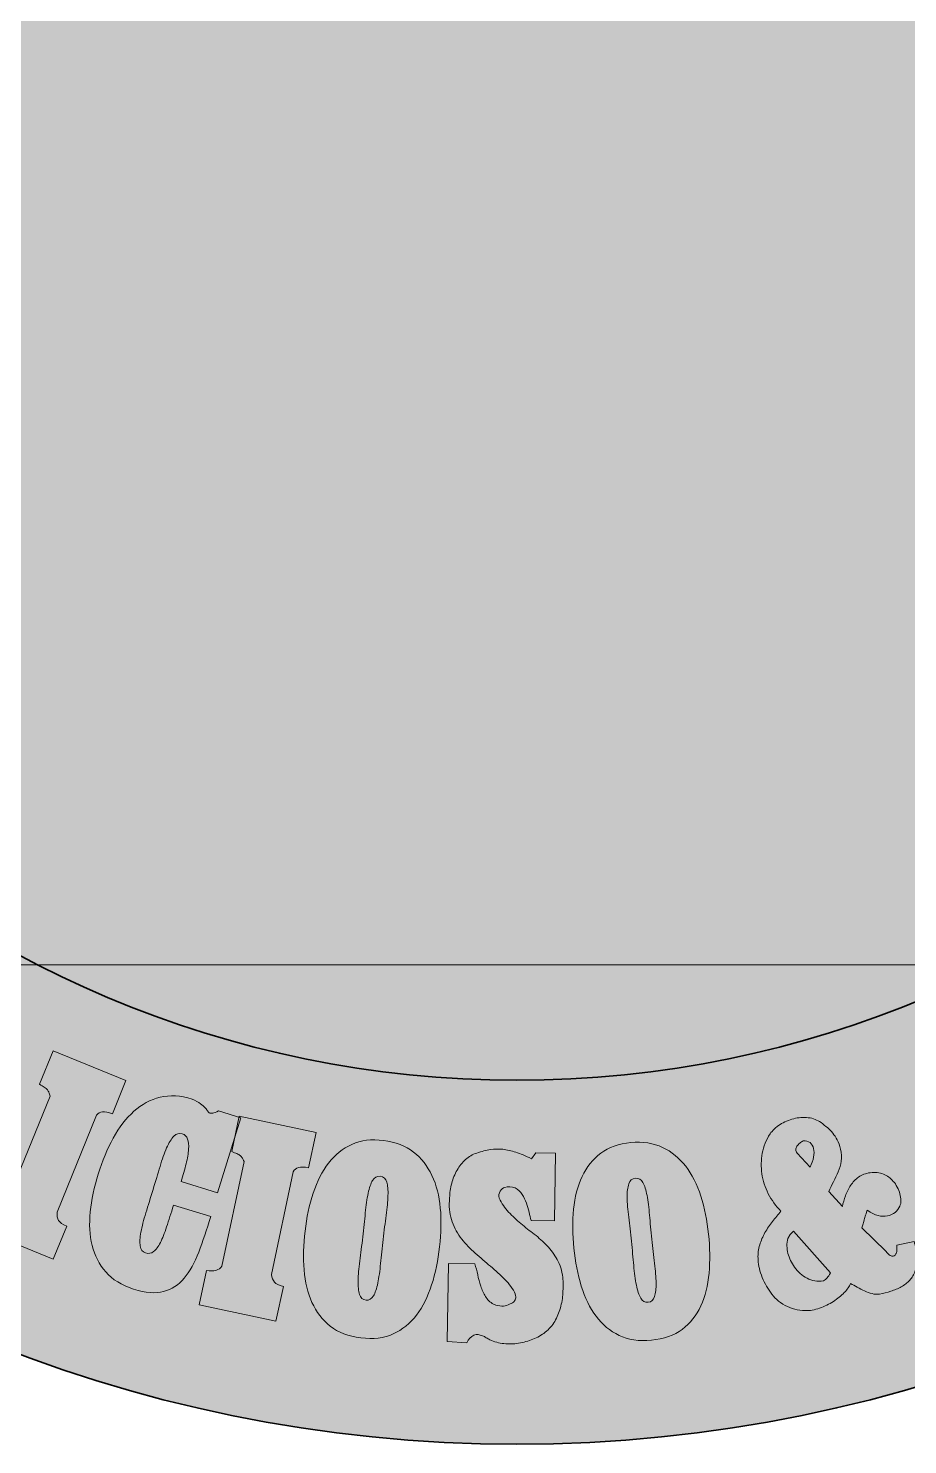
# Model space of a CAD drawing. Header units: millimetres. Extents: x 35 to 157, y -105 to -32.
# Drawn here: x 57.92 to 79.66, y -105.01 to -70 of the extents above; entities that cross this region are included whole.
import ezdxf

# ---------------------------------------------------------------- set-up
doc = ezdxf.new("R2010")
doc.units = ezdxf.units.MM
doc.header["$MEASUREMENT"] = 0
doc.layers.add('Layer 1', color=7, linetype='Continuous', lineweight=0)
picture_1 = doc.add_image_def('image1.png', size_in_pixel=(2001, 1330))

# ---------------------------------------------------------------- blocks, each defined once
blk = doc.blocks.new('Block_1')
at = {"layer": 'Layer 1'}
h = blk.add_hatch(color=250, dxfattribs=at)
h.dxf.hatch_style = 2
edge = h.paths.add_edge_path()
edge.add_spline(control_points=[(59.998, -96.834), (59.894, -96.791), (59.812, -96.774), (59.754, -96.78), (59.696, -96.787), (59.648, -96.815), (59.609, -96.864), (59.609, -96.864), (58.63, -99.265), (58.63, -99.265), (58.627, -99.348), (58.639, -99.414), (58.668, -99.466), (58.697, -99.518), (58.763, -99.565), (58.868, -99.608), (58.868, -99.608), (58.536, -100.421), (58.536, -100.421), (58.536, -100.421), (56.738, -99.688), (56.738, -99.688), (56.738, -99.688), (57.065, -98.884), (57.065, -98.884), (57.15, -98.919), (57.228, -98.932), (57.297, -98.925), (57.367, -98.917), (57.421, -98.89), (57.459, -98.845), (57.459, -98.845), (58.457, -96.394), (58.457, -96.394), (58.448, -96.36), (58.439, -96.331), (58.431, -96.306), (58.421, -96.282), (58.408, -96.259), (58.39, -96.238), (58.371, -96.218), (58.347, -96.197), (58.315, -96.176), (58.283, -96.156), (58.245, -96.131), (58.2, -96.101), (58.2, -96.101), (58.536, -95.278), (58.536, -95.278), (58.536, -95.278), (60.334, -96.011), (60.334, -96.011), (60.334, -96.011), (59.998, -96.834), (59.998, -96.834)], knot_values=[0, 0, 0, 0, 1, 1, 1, 2, 2, 2, 3, 3, 3, 4, 4, 4, 5, 5, 5, 6, 6, 6, 7, 7, 7, 8, 8, 8, 9, 9, 9, 10, 10, 10, 11, 11, 11, 12, 12, 12, 13, 13, 13, 14, 14, 14, 15, 15, 15, 16, 16, 16, 17, 17, 17, 18, 18, 18, 18], degree=3, periodic=0)
h = blk.add_hatch(color=250, dxfattribs=at)
h.dxf.hatch_style = 2
edge = h.paths.add_edge_path()
edge.add_spline(control_points=[(61.7, -98.509), (61.749, -98.35), (61.79, -98.203), (61.822, -98.067), (61.855, -97.931), (61.875, -97.812), (61.883, -97.709), (61.89, -97.606), (61.882, -97.522), (61.858, -97.456), (61.834, -97.389), (61.791, -97.346), (61.726, -97.326), (61.649, -97.303), (61.579, -97.323), (61.517, -97.386), (61.455, -97.45), (61.396, -97.547), (61.34, -97.675), (61.283, -97.804), (61.229, -97.957), (61.176, -98.134), (61.123, -98.312), (61.066, -98.502), (61.004, -98.704), (60.941, -98.906), (60.882, -99.099), (60.826, -99.28), (60.771, -99.459), (60.731, -99.618), (60.705, -99.755), (60.679, -99.893), (60.673, -100.008), (60.686, -100.098), (60.698, -100.189), (60.743, -100.246), (60.821, -100.27), (60.895, -100.293), (60.961, -100.282), (61.019, -100.237), (61.077, -100.192), (61.132, -100.119), (61.184, -100.016), (61.236, -99.914), (61.288, -99.784), (61.34, -99.627), (61.392, -99.469), (61.449, -99.289), (61.511, -99.087), (61.511, -99.087), (62.432, -99.37), (62.432, -99.37), (62.332, -99.694), (62.233, -99.987), (62.134, -100.25), (62.034, -100.513), (61.915, -100.728), (61.775, -100.895), (61.634, -101.063), (61.465, -101.173), (61.266, -101.226), (61.067, -101.279), (60.819, -101.259), (60.524, -101.164), (60.228, -101.069), (59.998, -100.929), (59.834, -100.741), (59.67, -100.554), (59.558, -100.335), (59.497, -100.084), (59.436, -99.833), (59.421, -99.557), (59.452, -99.257), (59.484, -98.956), (59.55, -98.644), (59.649, -98.321), (59.749, -97.997), (59.872, -97.701), (60.019, -97.432), (60.166, -97.164), (60.337, -96.943), (60.53, -96.77), (60.724, -96.597), (60.94, -96.481), (61.18, -96.422), (61.42, -96.363), (61.682, -96.379), (61.968, -96.47), (62.056, -96.508), (62.125, -96.546), (62.176, -96.584), (62.227, -96.622), (62.267, -96.656), (62.294, -96.687), (62.322, -96.718), (62.342, -96.744), (62.355, -96.767), (62.369, -96.789), (62.385, -96.805), (62.405, -96.812), (62.425, -96.821), (62.45, -96.821), (62.482, -96.814), (62.514, -96.807), (62.562, -96.79), (62.626, -96.761), (62.626, -96.761), (63.172, -96.929), (63.172, -96.929), (63.172, -96.929), (62.601, -98.786), (62.601, -98.786), (62.601, -98.786), (61.7, -98.509), (61.7, -98.509)], knot_values=[0, 0, 0, 0, 1, 1, 1, 2, 2, 2, 3, 3, 3, 4, 4, 4, 5, 5, 5, 6, 6, 6, 7, 7, 7, 8, 8, 8, 9, 9, 9, 10, 10, 10, 11, 11, 11, 12, 12, 12, 13, 13, 13, 14, 14, 14, 15, 15, 15, 16, 16, 16, 17, 17, 17, 18, 18, 18, 19, 19, 19, 20, 20, 20, 21, 21, 21, 22, 22, 22, 23, 23, 23, 24, 24, 24, 25, 25, 25, 26, 26, 26, 27, 27, 27, 28, 28, 28, 29, 29, 29, 30, 30, 30, 31, 31, 31, 32, 32, 32, 33, 33, 33, 34, 34, 34, 35, 35, 35, 36, 36, 36, 37, 37, 37, 38, 38, 38, 38], degree=3, periodic=0)
h = blk.add_hatch(color=250, dxfattribs=at)
h.dxf.hatch_style = 2
edge = h.paths.add_edge_path()
edge.add_spline(control_points=[(64.849, -98.168), (64.739, -98.144), (64.656, -98.141), (64.6, -98.158), (64.544, -98.175), (64.501, -98.211), (64.471, -98.266), (64.471, -98.266), (63.932, -100.802), (63.932, -100.802), (63.943, -100.884), (63.967, -100.947), (64.005, -100.993), (64.042, -101.039), (64.115, -101.074), (64.226, -101.097), (64.226, -101.097), (64.043, -101.956), (64.043, -101.956), (64.043, -101.956), (62.144, -101.552), (62.144, -101.552), (62.144, -101.552), (62.324, -100.703), (62.324, -100.703), (62.414, -100.722), (62.492, -100.722), (62.56, -100.702), (62.627, -100.682), (62.675, -100.646), (62.704, -100.595), (62.704, -100.595), (63.255, -98.007), (63.255, -98.007), (63.24, -97.975), (63.226, -97.948), (63.213, -97.925), (63.2, -97.902), (63.182, -97.882), (63.161, -97.865), (63.139, -97.848), (63.111, -97.832), (63.076, -97.817), (63.041, -97.803), (62.999, -97.785), (62.95, -97.764), (62.95, -97.764), (63.135, -96.894), (63.135, -96.894), (63.135, -96.894), (65.034, -97.298), (65.034, -97.298), (65.034, -97.298), (64.849, -98.168), (64.849, -98.168)], knot_values=[0, 0, 0, 0, 1, 1, 1, 2, 2, 2, 3, 3, 3, 4, 4, 4, 5, 5, 5, 6, 6, 6, 7, 7, 7, 8, 8, 8, 9, 9, 9, 10, 10, 10, 11, 11, 11, 12, 12, 12, 13, 13, 13, 14, 14, 14, 15, 15, 15, 16, 16, 16, 17, 17, 17, 18, 18, 18, 18], degree=3, periodic=0)
h = blk.add_hatch(color=250, dxfattribs=at)
h.dxf.hatch_style = 2
edge = h.paths.add_edge_path()
edge.add_spline(control_points=[(77.077, -97.502), (77.048, -97.517), (77.02, -97.536), (76.994, -97.559), (76.967, -97.583), (76.944, -97.608), (76.926, -97.635), (76.907, -97.662), (76.898, -97.69), (76.896, -97.719), (76.895, -97.749), (76.907, -97.777), (76.932, -97.803), (76.932, -97.803), (77.249, -98.151), (77.249, -98.151), (77.292, -98.067), (77.322, -97.984), (77.337, -97.903), (77.352, -97.823), (77.352, -97.751), (77.337, -97.69), (77.323, -97.628), (77.293, -97.579), (77.249, -97.543), (77.205, -97.508), (77.148, -97.494), (77.077, -97.502)], knot_values=[0, 0, 0, 0, 1, 1, 1, 2, 2, 2, 3, 3, 3, 4, 4, 4, 5, 5, 5, 6, 6, 6, 7, 7, 7, 8, 8, 8, 9, 9, 9, 9], degree=3, periodic=0)
edge = h.paths.add_edge_path()
edge.add_spline(control_points=[(76.842, -99.732), (76.842, -99.732), (76.761, -99.819), (76.761, -99.819), (76.761, -99.819), (76.698, -99.912), (76.698, -99.912), (76.669, -100.037), (76.671, -100.16), (76.703, -100.283), (76.735, -100.402), (76.789, -100.516), (76.865, -100.624), (76.95, -100.74), (77.053, -100.83), (77.175, -100.894), (77.296, -100.959), (77.43, -100.981), (77.578, -100.96), (77.613, -100.94), (77.644, -100.916), (77.671, -100.889), (77.699, -100.861), (77.725, -100.821), (77.751, -100.766), (77.751, -100.766), (76.842, -99.732), (76.842, -99.732)], knot_values=[0, 0, 0, 0, 1, 1, 1, 2, 2, 2, 3, 3, 3, 4, 4, 4, 5, 5, 5, 6, 6, 6, 7, 7, 7, 8, 8, 8, 9, 9, 9, 9], degree=3, periodic=0)
edge = h.paths.add_edge_path()
edge.add_spline(control_points=[(77.521, -97.05), (77.575, -97.09), (77.627, -97.131), (77.677, -97.173), (77.726, -97.214), (77.771, -97.26), (77.811, -97.309), (77.852, -97.359), (77.889, -97.415), (77.922, -97.477), (77.955, -97.54), (77.983, -97.615), (78.006, -97.704), (78.031, -97.811), (78.036, -97.91), (78.022, -98.001), (78.008, -98.092), (77.983, -98.18), (77.947, -98.264), (77.911, -98.349), (77.872, -98.431), (77.829, -98.512), (77.787, -98.592), (77.749, -98.672), (77.714, -98.75), (77.714, -98.75), (78.048, -99.122), (78.048, -99.122), (78.066, -99.037), (78.091, -98.949), (78.124, -98.858), (78.156, -98.767), (78.199, -98.682), (78.253, -98.602), (78.306, -98.522), (78.372, -98.454), (78.45, -98.396), (78.528, -98.34), (78.623, -98.303), (78.736, -98.288), (78.86, -98.273), (78.969, -98.284), (79.063, -98.322), (79.156, -98.359), (79.238, -98.419), (79.308, -98.503), (79.343, -98.541), (79.376, -98.587), (79.405, -98.642), (79.434, -98.696), (79.456, -98.752), (79.471, -98.81), (79.486, -98.865), (79.494, -98.919), (79.495, -98.973), (79.497, -99.028), (79.488, -99.074), (79.469, -99.112), (79.442, -99.174), (79.402, -99.226), (79.35, -99.269), (79.297, -99.312), (79.235, -99.342), (79.165, -99.357), (79.094, -99.372), (79.015, -99.369), (78.93, -99.348), (78.844, -99.327), (78.755, -99.283), (78.665, -99.216), (78.639, -99.285), (78.622, -99.332), (78.615, -99.358), (78.607, -99.383), (78.601, -99.405), (78.596, -99.423), (78.592, -99.44), (78.586, -99.464), (78.579, -99.493), (78.572, -99.522), (78.557, -99.574), (78.533, -99.65), (78.533, -99.65), (79.124, -100.227), (79.124, -100.227), (79.165, -100.282), (79.199, -100.317), (79.229, -100.333), (79.259, -100.349), (79.285, -100.356), (79.306, -100.354), (79.327, -100.352), (79.342, -100.344), (79.351, -100.328), (79.36, -100.313), (79.365, -100.302), (79.367, -100.294), (79.385, -100.282), (79.395, -100.254), (79.396, -100.21), (79.397, -100.165), (79.398, -100.123), (79.398, -100.083), (79.398, -100.083), (79.823, -99.992), (79.823, -99.992), (79.84, -100.042), (79.856, -100.099), (79.87, -100.16), (79.885, -100.222), (79.895, -100.285), (79.899, -100.35), (79.903, -100.415), (79.902, -100.478), (79.895, -100.54), (79.887, -100.602), (79.872, -100.658), (79.849, -100.708), (79.819, -100.803), (79.775, -100.883), (79.715, -100.946), (79.655, -101.01), (79.585, -101.064), (79.506, -101.108), (79.427, -101.153), (79.34, -101.19), (79.248, -101.218), (79.155, -101.246), (79.061, -101.269), (78.967, -101.287), (78.904, -101.296), (78.842, -101.293), (78.781, -101.276), (78.72, -101.259), (78.659, -101.237), (78.597, -101.21), (78.535, -101.182), (78.475, -101.152), (78.416, -101.118), (78.358, -101.084), (78.302, -101.055), (78.248, -101.029), (78.222, -101.098), (78.171, -101.171), (78.095, -101.25), (78.02, -101.328), (77.929, -101.402), (77.825, -101.469), (77.721, -101.537), (77.608, -101.593), (77.486, -101.636), (77.364, -101.679), (77.245, -101.7), (77.128, -101.698), (76.951, -101.694), (76.785, -101.65), (76.63, -101.567), (76.475, -101.484), (76.356, -101.375), (76.273, -101.24), (76.177, -101.113), (76.101, -100.973), (76.047, -100.821), (75.992, -100.67), (75.964, -100.53), (75.963, -100.403), (75.958, -100.287), (75.971, -100.177), (76.004, -100.072), (76.036, -99.967), (76.08, -99.865), (76.134, -99.769), (76.189, -99.672), (76.251, -99.58), (76.321, -99.492), (76.391, -99.404), (76.46, -99.32), (76.53, -99.239), (76.401, -99.11), (76.296, -98.965), (76.216, -98.806), (76.135, -98.647), (76.082, -98.483), (76.058, -98.314), (76.033, -98.145), (76.037, -97.976), (76.068, -97.807), (76.1, -97.638), (76.164, -97.479), (76.259, -97.33), (76.32, -97.241), (76.402, -97.163), (76.507, -97.097), (76.612, -97.031), (76.724, -96.983), (76.844, -96.953), (76.963, -96.923), (77.083, -96.915), (77.204, -96.928), (77.324, -96.942), (77.43, -96.983), (77.521, -97.05)], knot_values=[0, 0, 0, 0, 1, 1, 1, 2, 2, 2, 3, 3, 3, 4, 4, 4, 5, 5, 5, 6, 6, 6, 7, 7, 7, 8, 8, 8, 9, 9, 9, 10, 10, 10, 11, 11, 11, 12, 12, 12, 13, 13, 13, 14, 14, 14, 15, 15, 15, 16, 16, 16, 17, 17, 17, 18, 18, 18, 19, 19, 19, 20, 20, 20, 21, 21, 21, 22, 22, 22, 23, 23, 23, 24, 24, 24, 25, 25, 25, 26, 26, 26, 27, 27, 27, 28, 28, 28, 29, 29, 29, 30, 30, 30, 31, 31, 31, 32, 32, 32, 33, 33, 33, 34, 34, 34, 35, 35, 35, 36, 36, 36, 37, 37, 37, 38, 38, 38, 39, 39, 39, 40, 40, 40, 41, 41, 41, 42, 42, 42, 43, 43, 43, 44, 44, 44, 45, 45, 45, 46, 46, 46, 47, 47, 47, 48, 48, 48, 49, 49, 49, 50, 50, 50, 51, 51, 51, 52, 52, 52, 53, 53, 53, 54, 54, 54, 55, 55, 55, 56, 56, 56, 57, 57, 57, 58, 58, 58, 59, 59, 59, 60, 60, 60, 61, 61, 61, 62, 62, 62, 63, 63, 63, 64, 64, 64, 65, 65, 65, 66, 66, 66, 67, 67, 67, 67], degree=3, periodic=0)
h = blk.add_hatch(color=250, dxfattribs=at)
h.dxf.hatch_style = 2
edge = h.paths.add_edge_path()
edge.add_spline(control_points=[(66.623, -98.377), (66.542, -98.367), (66.479, -98.401), (66.433, -98.477), (66.387, -98.554), (66.35, -98.661), (66.322, -98.797), (66.293, -98.935), (66.27, -99.096), (66.252, -99.282), (66.234, -99.469), (66.213, -99.667), (66.189, -99.877), (66.165, -100.087), (66.14, -100.285), (66.115, -100.47), (66.09, -100.656), (66.077, -100.818), (66.075, -100.958), (66.073, -101.098), (66.085, -101.211), (66.111, -101.295), (66.136, -101.38), (66.19, -101.427), (66.27, -101.436), (66.347, -101.445), (66.408, -101.412), (66.452, -101.335), (66.497, -101.258), (66.533, -101.151), (66.561, -101.014), (66.589, -100.878), (66.612, -100.716), (66.63, -100.53), (66.648, -100.344), (66.669, -100.145), (66.694, -99.935), (66.718, -99.725), (66.743, -99.527), (66.768, -99.342), (66.792, -99.156), (66.808, -98.994), (66.813, -98.854), (66.818, -98.714), (66.808, -98.602), (66.782, -98.518), (66.757, -98.433), (66.704, -98.386), (66.623, -98.377)], knot_values=[0, 0, 0, 0, 1, 1, 1, 2, 2, 2, 3, 3, 3, 4, 4, 4, 5, 5, 5, 6, 6, 6, 7, 7, 7, 8, 8, 8, 9, 9, 9, 10, 10, 10, 11, 11, 11, 12, 12, 12, 13, 13, 13, 14, 14, 14, 15, 15, 15, 16, 16, 16, 16], degree=3, periodic=0)
edge = h.paths.add_edge_path()
edge.add_spline(control_points=[(66.704, -97.491), (67.001, -97.529), (67.248, -97.624), (67.443, -97.776), (67.639, -97.929), (67.791, -98.122), (67.901, -98.356), (68.011, -98.591), (68.079, -98.859), (68.107, -99.161), (68.134, -99.462), (68.128, -99.781), (68.09, -100.117), (68.051, -100.454), (67.985, -100.768), (67.893, -101.059), (67.801, -101.35), (67.676, -101.599), (67.519, -101.807), (67.362, -102.014), (67.17, -102.169), (66.943, -102.273), (66.717, -102.377), (66.449, -102.409), (66.141, -102.37), (65.833, -102.33), (65.582, -102.234), (65.386, -102.08), (65.191, -101.926), (65.04, -101.731), (64.934, -101.495), (64.828, -101.259), (64.763, -100.991), (64.74, -100.69), (64.716, -100.389), (64.723, -100.07), (64.762, -99.733), (64.801, -99.397), (64.868, -99.083), (64.964, -98.793), (65.059, -98.502), (65.187, -98.254), (65.345, -98.048), (65.504, -97.843), (65.696, -97.689), (65.92, -97.587), (66.145, -97.486), (66.406, -97.453), (66.704, -97.491)], knot_values=[0, 0, 0, 0, 1, 1, 1, 2, 2, 2, 3, 3, 3, 4, 4, 4, 5, 5, 5, 6, 6, 6, 7, 7, 7, 8, 8, 8, 9, 9, 9, 10, 10, 10, 11, 11, 11, 12, 12, 12, 13, 13, 13, 14, 14, 14, 15, 15, 15, 16, 16, 16, 16], degree=3, periodic=0)
h = blk.add_hatch(color=250, dxfattribs=at)
h.dxf.hatch_style = 2
edge = h.paths.add_edge_path()
edge.add_spline(control_points=[(72.931, -98.426), (72.85, -98.434), (72.795, -98.481), (72.767, -98.565), (72.738, -98.65), (72.725, -98.762), (72.727, -98.902), (72.729, -99.042), (72.742, -99.205), (72.765, -99.39), (72.788, -99.576), (72.81, -99.774), (72.832, -99.984), (72.854, -100.195), (72.873, -100.394), (72.888, -100.58), (72.904, -100.766), (72.926, -100.928), (72.955, -101.065), (72.983, -101.202), (73.019, -101.309), (73.063, -101.386), (73.106, -101.463), (73.168, -101.498), (73.249, -101.489), (73.326, -101.481), (73.378, -101.435), (73.405, -101.351), (73.432, -101.266), (73.444, -101.154), (73.442, -101.014), (73.44, -100.874), (73.427, -100.712), (73.404, -100.526), (73.381, -100.34), (73.359, -100.142), (73.337, -99.932), (73.315, -99.721), (73.296, -99.523), (73.281, -99.337), (73.265, -99.15), (73.244, -98.988), (73.219, -98.851), (73.194, -98.713), (73.16, -98.606), (73.117, -98.529), (73.073, -98.452), (73.011, -98.417), (72.931, -98.426)], knot_values=[0, 0, 0, 0, 1, 1, 1, 2, 2, 2, 3, 3, 3, 4, 4, 4, 5, 5, 5, 6, 6, 6, 7, 7, 7, 8, 8, 8, 9, 9, 9, 10, 10, 10, 11, 11, 11, 12, 12, 12, 13, 13, 13, 14, 14, 14, 15, 15, 15, 16, 16, 16, 16], degree=3, periodic=0)
edge = h.paths.add_edge_path()
edge.add_spline(control_points=[(72.818, -97.544), (73.116, -97.517), (73.377, -97.556), (73.601, -97.662), (73.825, -97.768), (74.016, -97.924), (74.174, -98.129), (74.332, -98.334), (74.457, -98.581), (74.549, -98.869), (74.641, -99.158), (74.704, -99.471), (74.739, -99.808), (74.774, -100.144), (74.779, -100.465), (74.752, -100.769), (74.725, -101.073), (74.657, -101.344), (74.549, -101.58), (74.44, -101.817), (74.286, -102.01), (74.087, -102.16), (73.889, -102.31), (73.634, -102.4), (73.325, -102.428), (73.016, -102.457), (72.75, -102.417), (72.526, -102.309), (72.302, -102.201), (72.112, -102.044), (71.958, -101.836), (71.803, -101.629), (71.682, -101.381), (71.593, -101.092), (71.505, -100.803), (71.443, -100.491), (71.408, -100.154), (71.373, -99.817), (71.37, -99.496), (71.401, -99.192), (71.431, -98.887), (71.502, -98.617), (71.612, -98.382), (71.722, -98.147), (71.876, -97.956), (72.074, -97.807), (72.271, -97.659), (72.519, -97.571), (72.818, -97.544)], knot_values=[0, 0, 0, 0, 1, 1, 1, 2, 2, 2, 3, 3, 3, 4, 4, 4, 5, 5, 5, 6, 6, 6, 7, 7, 7, 8, 8, 8, 9, 9, 9, 10, 10, 10, 11, 11, 11, 12, 12, 12, 13, 13, 13, 14, 14, 14, 15, 15, 15, 16, 16, 16, 16], degree=3, periodic=0)
h = blk.add_hatch(color=250, dxfattribs=at)
h.dxf.hatch_style = 2
edge = h.paths.add_edge_path()
edge.add_spline(control_points=[(70.358, -97.941), (70.358, -97.941), (70.472, -97.795), (70.472, -97.795), (70.472, -97.795), (70.958, -97.802), (70.958, -97.802), (70.958, -97.802), (70.931, -99.48), (70.931, -99.48), (70.931, -99.48), (70.355, -99.47), (70.355, -99.47), (70.334, -99.41), (70.316, -99.342), (70.3, -99.266), (70.283, -99.189), (70.262, -99.114), (70.234, -99.04), (70.207, -98.965), (70.172, -98.894), (70.13, -98.826), (70.087, -98.758), (70.028, -98.705), (69.955, -98.665), (69.864, -98.628), (69.781, -98.623), (69.706, -98.65), (69.657, -98.667), (69.616, -98.699), (69.586, -98.746), (69.555, -98.793), (69.548, -98.85), (69.564, -98.918), (69.622, -99.046), (69.699, -99.16), (69.794, -99.26), (69.89, -99.361), (69.991, -99.456), (70.099, -99.546), (70.207, -99.636), (70.318, -99.724), (70.431, -99.81), (70.544, -99.897), (70.65, -99.991), (70.747, -100.093), (70.844, -100.195), (70.927, -100.31), (70.998, -100.436), (71.068, -100.562), (71.114, -100.709), (71.136, -100.875), (71.145, -101.002), (71.145, -101.13), (71.138, -101.259), (71.131, -101.387), (71.11, -101.511), (71.076, -101.631), (71.043, -101.75), (70.996, -101.861), (70.936, -101.964), (70.876, -102.068), (70.798, -102.157), (70.701, -102.233), (70.612, -102.302), (70.511, -102.36), (70.397, -102.406), (70.283, -102.451), (70.166, -102.484), (70.043, -102.503), (69.921, -102.522), (69.8, -102.526), (69.678, -102.513), (69.557, -102.501), (69.442, -102.469), (69.333, -102.418), (69.302, -102.403), (69.271, -102.386), (69.241, -102.366), (69.212, -102.346), (69.18, -102.33), (69.147, -102.317), (69.113, -102.304), (69.079, -102.294), (69.044, -102.288), (69.009, -102.282), (68.972, -102.287), (68.933, -102.3), (68.861, -102.338), (68.806, -102.402), (68.765, -102.493), (68.765, -102.493), (68.279, -102.464), (68.279, -102.464), (68.279, -102.464), (68.31, -100.533), (68.31, -100.533), (68.31, -100.533), (68.961, -100.543), (68.961, -100.543), (68.988, -100.625), (69.011, -100.714), (69.031, -100.809), (69.051, -100.905), (69.076, -100.998), (69.106, -101.091), (69.136, -101.183), (69.175, -101.268), (69.223, -101.347), (69.271, -101.425), (69.338, -101.49), (69.421, -101.54), (69.576, -101.596), (69.695, -101.601), (69.781, -101.557), (69.802, -101.547), (69.827, -101.536), (69.856, -101.524), (69.884, -101.512), (69.909, -101.495), (69.93, -101.472), (69.952, -101.449), (69.966, -101.419), (69.972, -101.383), (69.978, -101.346), (69.969, -101.299), (69.945, -101.242), (69.869, -101.114), (69.775, -100.995), (69.662, -100.885), (69.549, -100.776), (69.429, -100.668), (69.302, -100.562), (69.175, -100.456), (69.05, -100.348), (68.926, -100.238), (68.803, -100.129), (68.694, -100.009), (68.599, -99.878), (68.504, -99.748), (68.431, -99.604), (68.381, -99.446), (68.331, -99.289), (68.316, -99.109), (68.337, -98.908), (68.339, -98.788), (68.356, -98.669), (68.388, -98.549), (68.419, -98.43), (68.464, -98.32), (68.522, -98.221), (68.58, -98.121), (68.65, -98.035), (68.731, -97.962), (68.811, -97.889), (68.903, -97.836), (69.006, -97.802), (69.13, -97.762), (69.243, -97.734), (69.346, -97.718), (69.448, -97.702), (69.551, -97.699), (69.653, -97.71), (69.755, -97.72), (69.862, -97.744), (69.974, -97.781), (70.087, -97.818), (70.215, -97.872), (70.358, -97.941)], knot_values=[0, 0, 0, 0, 1, 1, 1, 2, 2, 2, 3, 3, 3, 4, 4, 4, 5, 5, 5, 6, 6, 6, 7, 7, 7, 8, 8, 8, 9, 9, 9, 10, 10, 10, 11, 11, 11, 12, 12, 12, 13, 13, 13, 14, 14, 14, 15, 15, 15, 16, 16, 16, 17, 17, 17, 18, 18, 18, 19, 19, 19, 20, 20, 20, 21, 21, 21, 22, 22, 22, 23, 23, 23, 24, 24, 24, 25, 25, 25, 26, 26, 26, 27, 27, 27, 28, 28, 28, 29, 29, 29, 30, 30, 30, 31, 31, 31, 32, 32, 32, 33, 33, 33, 34, 34, 34, 35, 35, 35, 36, 36, 36, 37, 37, 37, 38, 38, 38, 39, 39, 39, 40, 40, 40, 41, 41, 41, 42, 42, 42, 43, 43, 43, 44, 44, 44, 45, 45, 45, 46, 46, 46, 47, 47, 47, 48, 48, 48, 49, 49, 49, 50, 50, 50, 51, 51, 51, 52, 52, 52, 53, 53, 53, 54, 54, 54, 55, 55, 55, 56, 56, 56, 56], degree=3, periodic=0)
for points, knots in [([(59.998, -96.834), (59.894, -96.791), (59.812, -96.774), (59.754, -96.78), (59.696, -96.787), (59.648, -96.815), (59.609, -96.864), (59.609, -96.864), (58.63, -99.265), (58.63, -99.265), (58.627, -99.348), (58.639, -99.414), (58.668, -99.466), (58.697, -99.518), (58.763, -99.565), (58.868, -99.608), (58.868, -99.608), (58.536, -100.421), (58.536, -100.421), (58.536, -100.421), (56.738, -99.688), (56.738, -99.688), (56.738, -99.688), (57.065, -98.884), (57.065, -98.884), (57.15, -98.919), (57.228, -98.932), (57.297, -98.925), (57.367, -98.917), (57.421, -98.89), (57.459, -98.845), (57.459, -98.845), (58.457, -96.394), (58.457, -96.394), (58.448, -96.36), (58.439, -96.331), (58.431, -96.306), (58.421, -96.282), (58.408, -96.259), (58.39, -96.238), (58.371, -96.218), (58.347, -96.197), (58.315, -96.176), (58.283, -96.156), (58.245, -96.131), (58.2, -96.101), (58.2, -96.101), (58.536, -95.278), (58.536, -95.278), (58.536, -95.278), (60.334, -96.011), (60.334, -96.011), (60.334, -96.011), (59.998, -96.834), (59.998, -96.834)], [0, 0, 0, 0, 1, 1, 1, 2, 2, 2, 3, 3, 3, 4, 4, 4, 5, 5, 5, 6, 6, 6, 7, 7, 7, 8, 8, 8, 9, 9, 9, 10, 10, 10, 11, 11, 11, 12, 12, 12, 13, 13, 13, 14, 14, 14, 15, 15, 15, 16, 16, 16, 17, 17, 17, 18, 18, 18, 18]), ([(61.7, -98.509), (61.749, -98.35), (61.79, -98.203), (61.822, -98.067), (61.855, -97.931), (61.875, -97.812), (61.883, -97.709), (61.89, -97.606), (61.882, -97.522), (61.858, -97.456), (61.834, -97.389), (61.791, -97.346), (61.726, -97.326), (61.649, -97.303), (61.579, -97.323), (61.517, -97.386), (61.455, -97.45), (61.396, -97.547), (61.34, -97.675), (61.283, -97.804), (61.229, -97.957), (61.176, -98.134), (61.123, -98.312), (61.066, -98.502), (61.004, -98.704), (60.941, -98.906), (60.882, -99.099), (60.826, -99.28), (60.771, -99.459), (60.731, -99.618), (60.705, -99.755), (60.679, -99.893), (60.673, -100.008), (60.686, -100.098), (60.698, -100.189), (60.743, -100.246), (60.821, -100.27), (60.895, -100.293), (60.961, -100.282), (61.019, -100.237), (61.077, -100.192), (61.132, -100.119), (61.184, -100.016), (61.236, -99.914), (61.288, -99.784), (61.34, -99.627), (61.392, -99.469), (61.449, -99.289), (61.511, -99.087), (61.511, -99.087), (62.432, -99.37), (62.432, -99.37), (62.332, -99.694), (62.233, -99.987), (62.134, -100.25), (62.034, -100.513), (61.915, -100.728), (61.775, -100.895), (61.634, -101.063), (61.465, -101.173), (61.266, -101.226), (61.067, -101.279), (60.819, -101.259), (60.524, -101.164), (60.228, -101.069), (59.998, -100.929), (59.834, -100.741), (59.67, -100.554), (59.558, -100.335), (59.497, -100.084), (59.436, -99.833), (59.421, -99.557), (59.452, -99.257), (59.484, -98.956), (59.55, -98.644), (59.649, -98.321), (59.749, -97.997), (59.872, -97.701), (60.019, -97.432), (60.166, -97.164), (60.337, -96.943), (60.53, -96.77), (60.724, -96.597), (60.94, -96.481), (61.18, -96.422), (61.42, -96.363), (61.682, -96.379), (61.968, -96.47), (62.056, -96.508), (62.125, -96.546), (62.176, -96.584), (62.227, -96.622), (62.267, -96.656), (62.294, -96.687), (62.322, -96.718), (62.342, -96.744), (62.355, -96.767), (62.369, -96.789), (62.385, -96.805), (62.405, -96.812), (62.425, -96.821), (62.45, -96.821), (62.482, -96.814), (62.514, -96.807), (62.562, -96.79), (62.626, -96.761), (62.626, -96.761), (63.172, -96.929), (63.172, -96.929), (63.172, -96.929), (62.601, -98.786), (62.601, -98.786), (62.601, -98.786), (61.7, -98.509), (61.7, -98.509)], [0, 0, 0, 0, 1, 1, 1, 2, 2, 2, 3, 3, 3, 4, 4, 4, 5, 5, 5, 6, 6, 6, 7, 7, 7, 8, 8, 8, 9, 9, 9, 10, 10, 10, 11, 11, 11, 12, 12, 12, 13, 13, 13, 14, 14, 14, 15, 15, 15, 16, 16, 16, 17, 17, 17, 18, 18, 18, 19, 19, 19, 20, 20, 20, 21, 21, 21, 22, 22, 22, 23, 23, 23, 24, 24, 24, 25, 25, 25, 26, 26, 26, 27, 27, 27, 28, 28, 28, 29, 29, 29, 30, 30, 30, 31, 31, 31, 32, 32, 32, 33, 33, 33, 34, 34, 34, 35, 35, 35, 36, 36, 36, 37, 37, 37, 38, 38, 38, 38]), ([(64.849, -98.168), (64.739, -98.144), (64.656, -98.141), (64.6, -98.158), (64.544, -98.175), (64.501, -98.211), (64.471, -98.266), (64.471, -98.266), (63.932, -100.802), (63.932, -100.802), (63.943, -100.884), (63.967, -100.947), (64.005, -100.993), (64.042, -101.039), (64.115, -101.074), (64.226, -101.097), (64.226, -101.097), (64.043, -101.956), (64.043, -101.956), (64.043, -101.956), (62.144, -101.552), (62.144, -101.552), (62.144, -101.552), (62.324, -100.703), (62.324, -100.703), (62.414, -100.722), (62.492, -100.722), (62.56, -100.702), (62.627, -100.682), (62.675, -100.646), (62.704, -100.595), (62.704, -100.595), (63.255, -98.007), (63.255, -98.007), (63.24, -97.975), (63.226, -97.948), (63.213, -97.925), (63.2, -97.902), (63.182, -97.882), (63.161, -97.865), (63.139, -97.848), (63.111, -97.832), (63.076, -97.817), (63.041, -97.803), (62.999, -97.785), (62.95, -97.764), (62.95, -97.764), (63.135, -96.894), (63.135, -96.894), (63.135, -96.894), (65.034, -97.298), (65.034, -97.298), (65.034, -97.298), (64.849, -98.168), (64.849, -98.168)], [0, 0, 0, 0, 1, 1, 1, 2, 2, 2, 3, 3, 3, 4, 4, 4, 5, 5, 5, 6, 6, 6, 7, 7, 7, 8, 8, 8, 9, 9, 9, 10, 10, 10, 11, 11, 11, 12, 12, 12, 13, 13, 13, 14, 14, 14, 15, 15, 15, 16, 16, 16, 17, 17, 17, 18, 18, 18, 18]), ([(77.521, -97.05), (77.575, -97.09), (77.627, -97.131), (77.677, -97.173), (77.726, -97.214), (77.771, -97.26), (77.811, -97.309), (77.852, -97.359), (77.889, -97.415), (77.922, -97.477), (77.955, -97.54), (77.983, -97.615), (78.006, -97.704), (78.031, -97.811), (78.036, -97.91), (78.022, -98.001), (78.008, -98.092), (77.983, -98.18), (77.947, -98.264), (77.911, -98.349), (77.872, -98.431), (77.829, -98.512), (77.787, -98.592), (77.749, -98.672), (77.714, -98.75), (77.714, -98.75), (78.048, -99.122), (78.048, -99.122), (78.066, -99.037), (78.091, -98.949), (78.124, -98.858), (78.156, -98.767), (78.199, -98.682), (78.253, -98.602), (78.306, -98.522), (78.372, -98.454), (78.45, -98.396), (78.528, -98.34), (78.623, -98.303), (78.736, -98.288), (78.86, -98.273), (78.969, -98.284), (79.063, -98.322), (79.156, -98.359), (79.238, -98.419), (79.308, -98.503), (79.343, -98.541), (79.376, -98.587), (79.405, -98.642), (79.434, -98.696), (79.456, -98.752), (79.471, -98.81), (79.486, -98.865), (79.494, -98.919), (79.495, -98.973), (79.497, -99.028), (79.488, -99.074), (79.469, -99.112), (79.442, -99.174), (79.402, -99.226), (79.35, -99.269), (79.297, -99.312), (79.235, -99.342), (79.165, -99.357), (79.094, -99.372), (79.015, -99.369), (78.93, -99.348), (78.844, -99.327), (78.755, -99.283), (78.665, -99.216), (78.639, -99.285), (78.622, -99.332), (78.615, -99.358), (78.607, -99.383), (78.601, -99.405), (78.596, -99.423), (78.592, -99.44), (78.586, -99.464), (78.579, -99.493), (78.572, -99.522), (78.557, -99.574), (78.533, -99.65), (78.533, -99.65), (79.124, -100.227), (79.124, -100.227), (79.165, -100.282), (79.199, -100.317), (79.229, -100.333), (79.259, -100.349), (79.285, -100.356), (79.306, -100.354), (79.327, -100.352), (79.342, -100.344), (79.351, -100.328), (79.36, -100.313), (79.365, -100.302), (79.367, -100.294), (79.385, -100.282), (79.395, -100.254), (79.396, -100.21), (79.397, -100.165), (79.398, -100.123), (79.398, -100.083), (79.398, -100.083), (79.823, -99.992), (79.823, -99.992), (79.84, -100.042), (79.856, -100.099), (79.87, -100.16), (79.885, -100.222), (79.895, -100.285), (79.899, -100.35), (79.903, -100.415), (79.902, -100.478), (79.895, -100.54), (79.887, -100.602), (79.872, -100.658), (79.849, -100.708), (79.819, -100.803), (79.775, -100.883), (79.715, -100.946), (79.655, -101.01), (79.585, -101.064), (79.506, -101.108), (79.427, -101.153), (79.34, -101.19), (79.248, -101.218), (79.155, -101.246), (79.061, -101.269), (78.967, -101.287), (78.904, -101.296), (78.842, -101.293), (78.781, -101.276), (78.72, -101.259), (78.659, -101.237), (78.597, -101.21), (78.535, -101.182), (78.475, -101.152), (78.416, -101.118), (78.358, -101.084), (78.302, -101.055), (78.248, -101.029), (78.222, -101.098), (78.171, -101.171), (78.095, -101.25), (78.02, -101.328), (77.929, -101.402), (77.825, -101.469), (77.721, -101.537), (77.608, -101.593), (77.486, -101.636), (77.364, -101.679), (77.245, -101.7), (77.128, -101.698), (76.951, -101.694), (76.785, -101.65), (76.63, -101.567), (76.475, -101.484), (76.356, -101.375), (76.273, -101.24), (76.177, -101.113), (76.101, -100.973), (76.047, -100.821), (75.992, -100.67), (75.964, -100.53), (75.963, -100.403), (75.958, -100.287), (75.971, -100.177), (76.004, -100.072), (76.036, -99.967), (76.08, -99.865), (76.134, -99.769), (76.189, -99.672), (76.251, -99.58), (76.321, -99.492), (76.391, -99.404), (76.46, -99.32), (76.53, -99.239), (76.401, -99.11), (76.296, -98.965), (76.216, -98.806), (76.135, -98.647), (76.082, -98.483), (76.058, -98.314), (76.033, -98.145), (76.037, -97.976), (76.068, -97.807), (76.1, -97.638), (76.164, -97.479), (76.259, -97.33), (76.32, -97.241), (76.402, -97.163), (76.507, -97.097), (76.612, -97.031), (76.724, -96.983), (76.844, -96.953), (76.963, -96.923), (77.083, -96.915), (77.204, -96.928), (77.324, -96.942), (77.43, -96.983), (77.521, -97.05)], [0, 0, 0, 0, 1, 1, 1, 2, 2, 2, 3, 3, 3, 4, 4, 4, 5, 5, 5, 6, 6, 6, 7, 7, 7, 8, 8, 8, 9, 9, 9, 10, 10, 10, 11, 11, 11, 12, 12, 12, 13, 13, 13, 14, 14, 14, 15, 15, 15, 16, 16, 16, 17, 17, 17, 18, 18, 18, 19, 19, 19, 20, 20, 20, 21, 21, 21, 22, 22, 22, 23, 23, 23, 24, 24, 24, 25, 25, 25, 26, 26, 26, 27, 27, 27, 28, 28, 28, 29, 29, 29, 30, 30, 30, 31, 31, 31, 32, 32, 32, 33, 33, 33, 34, 34, 34, 35, 35, 35, 36, 36, 36, 37, 37, 37, 38, 38, 38, 39, 39, 39, 40, 40, 40, 41, 41, 41, 42, 42, 42, 43, 43, 43, 44, 44, 44, 45, 45, 45, 46, 46, 46, 47, 47, 47, 48, 48, 48, 49, 49, 49, 50, 50, 50, 51, 51, 51, 52, 52, 52, 53, 53, 53, 54, 54, 54, 55, 55, 55, 56, 56, 56, 57, 57, 57, 58, 58, 58, 59, 59, 59, 60, 60, 60, 61, 61, 61, 62, 62, 62, 63, 63, 63, 64, 64, 64, 65, 65, 65, 66, 66, 66, 67, 67, 67, 67]), ([(66.704, -97.491), (67.001, -97.529), (67.248, -97.624), (67.443, -97.776), (67.639, -97.929), (67.791, -98.122), (67.901, -98.356), (68.011, -98.591), (68.079, -98.859), (68.107, -99.161), (68.134, -99.462), (68.128, -99.781), (68.09, -100.117), (68.051, -100.454), (67.985, -100.768), (67.893, -101.059), (67.801, -101.35), (67.676, -101.599), (67.519, -101.807), (67.362, -102.014), (67.17, -102.169), (66.943, -102.273), (66.717, -102.377), (66.449, -102.409), (66.141, -102.37), (65.833, -102.33), (65.582, -102.234), (65.386, -102.08), (65.191, -101.926), (65.04, -101.731), (64.934, -101.495), (64.828, -101.259), (64.763, -100.991), (64.74, -100.69), (64.716, -100.389), (64.723, -100.07), (64.762, -99.733), (64.801, -99.397), (64.868, -99.083), (64.964, -98.793), (65.059, -98.502), (65.187, -98.254), (65.345, -98.048), (65.504, -97.843), (65.696, -97.689), (65.92, -97.587), (66.145, -97.486), (66.406, -97.453), (66.704, -97.491)], [0, 0, 0, 0, 1, 1, 1, 2, 2, 2, 3, 3, 3, 4, 4, 4, 5, 5, 5, 6, 6, 6, 7, 7, 7, 8, 8, 8, 9, 9, 9, 10, 10, 10, 11, 11, 11, 12, 12, 12, 13, 13, 13, 14, 14, 14, 15, 15, 15, 16, 16, 16, 16]), ([(72.818, -97.544), (73.116, -97.517), (73.377, -97.556), (73.601, -97.662), (73.825, -97.768), (74.016, -97.924), (74.174, -98.129), (74.332, -98.334), (74.457, -98.581), (74.549, -98.869), (74.641, -99.158), (74.704, -99.471), (74.739, -99.808), (74.774, -100.144), (74.779, -100.465), (74.752, -100.769), (74.725, -101.073), (74.657, -101.344), (74.549, -101.58), (74.44, -101.817), (74.286, -102.01), (74.087, -102.16), (73.889, -102.31), (73.634, -102.4), (73.325, -102.428), (73.016, -102.457), (72.75, -102.417), (72.526, -102.309), (72.302, -102.201), (72.112, -102.044), (71.958, -101.836), (71.803, -101.629), (71.682, -101.381), (71.593, -101.092), (71.505, -100.803), (71.443, -100.491), (71.408, -100.154), (71.373, -99.817), (71.37, -99.496), (71.401, -99.192), (71.431, -98.887), (71.502, -98.617), (71.612, -98.382), (71.722, -98.147), (71.876, -97.956), (72.074, -97.807), (72.271, -97.659), (72.519, -97.571), (72.818, -97.544)], [0, 0, 0, 0, 1, 1, 1, 2, 2, 2, 3, 3, 3, 4, 4, 4, 5, 5, 5, 6, 6, 6, 7, 7, 7, 8, 8, 8, 9, 9, 9, 10, 10, 10, 11, 11, 11, 12, 12, 12, 13, 13, 13, 14, 14, 14, 15, 15, 15, 16, 16, 16, 16]), ([(77.077, -97.502), (77.048, -97.517), (77.02, -97.536), (76.994, -97.559), (76.967, -97.583), (76.944, -97.608), (76.926, -97.635), (76.907, -97.662), (76.898, -97.69), (76.896, -97.719), (76.895, -97.749), (76.907, -97.777), (76.932, -97.803), (76.932, -97.803), (77.249, -98.151), (77.249, -98.151), (77.292, -98.067), (77.322, -97.984), (77.337, -97.903), (77.352, -97.823), (77.352, -97.751), (77.337, -97.69), (77.323, -97.628), (77.293, -97.579), (77.249, -97.543), (77.205, -97.508), (77.148, -97.494), (77.077, -97.502)], [0, 0, 0, 0, 1, 1, 1, 2, 2, 2, 3, 3, 3, 4, 4, 4, 5, 5, 5, 6, 6, 6, 7, 7, 7, 8, 8, 8, 9, 9, 9, 9]), ([(70.358, -97.941), (70.358, -97.941), (70.472, -97.795), (70.472, -97.795), (70.472, -97.795), (70.958, -97.802), (70.958, -97.802), (70.958, -97.802), (70.931, -99.48), (70.931, -99.48), (70.931, -99.48), (70.355, -99.47), (70.355, -99.47), (70.334, -99.41), (70.316, -99.342), (70.3, -99.266), (70.283, -99.189), (70.262, -99.114), (70.234, -99.04), (70.207, -98.965), (70.172, -98.894), (70.13, -98.826), (70.087, -98.758), (70.028, -98.705), (69.955, -98.665), (69.864, -98.628), (69.781, -98.623), (69.706, -98.65), (69.657, -98.667), (69.616, -98.699), (69.586, -98.746), (69.555, -98.793), (69.548, -98.85), (69.564, -98.918), (69.622, -99.046), (69.699, -99.16), (69.794, -99.26), (69.89, -99.361), (69.991, -99.456), (70.099, -99.546), (70.207, -99.636), (70.318, -99.724), (70.431, -99.81), (70.544, -99.897), (70.65, -99.991), (70.747, -100.093), (70.844, -100.195), (70.927, -100.31), (70.998, -100.436), (71.068, -100.562), (71.114, -100.709), (71.136, -100.875), (71.145, -101.002), (71.145, -101.13), (71.138, -101.259), (71.131, -101.387), (71.11, -101.511), (71.076, -101.631), (71.043, -101.75), (70.996, -101.861), (70.936, -101.964), (70.876, -102.068), (70.798, -102.157), (70.701, -102.233), (70.612, -102.302), (70.511, -102.36), (70.397, -102.406), (70.283, -102.451), (70.166, -102.484), (70.043, -102.503), (69.921, -102.522), (69.8, -102.526), (69.678, -102.513), (69.557, -102.501), (69.442, -102.469), (69.333, -102.418), (69.302, -102.403), (69.271, -102.386), (69.241, -102.366), (69.212, -102.346), (69.18, -102.33), (69.147, -102.317), (69.113, -102.304), (69.079, -102.294), (69.044, -102.288), (69.009, -102.282), (68.972, -102.287), (68.933, -102.3), (68.861, -102.338), (68.806, -102.402), (68.765, -102.493), (68.765, -102.493), (68.279, -102.464), (68.279, -102.464), (68.279, -102.464), (68.31, -100.533), (68.31, -100.533), (68.31, -100.533), (68.961, -100.543), (68.961, -100.543), (68.988, -100.625), (69.011, -100.714), (69.031, -100.809), (69.051, -100.905), (69.076, -100.998), (69.106, -101.091), (69.136, -101.183), (69.175, -101.268), (69.223, -101.347), (69.271, -101.425), (69.338, -101.49), (69.421, -101.54), (69.576, -101.596), (69.695, -101.601), (69.781, -101.557), (69.802, -101.547), (69.827, -101.536), (69.856, -101.524), (69.884, -101.512), (69.909, -101.495), (69.93, -101.472), (69.952, -101.449), (69.966, -101.419), (69.972, -101.383), (69.978, -101.346), (69.969, -101.299), (69.945, -101.242), (69.869, -101.114), (69.775, -100.995), (69.662, -100.885), (69.549, -100.776), (69.429, -100.668), (69.302, -100.562), (69.175, -100.456), (69.05, -100.348), (68.926, -100.238), (68.803, -100.129), (68.694, -100.009), (68.599, -99.878), (68.504, -99.748), (68.431, -99.604), (68.381, -99.446), (68.331, -99.289), (68.316, -99.109), (68.337, -98.908), (68.339, -98.788), (68.356, -98.669), (68.388, -98.549), (68.419, -98.43), (68.464, -98.32), (68.522, -98.221), (68.58, -98.121), (68.65, -98.035), (68.731, -97.962), (68.811, -97.889), (68.903, -97.836), (69.006, -97.802), (69.13, -97.762), (69.243, -97.734), (69.346, -97.718), (69.448, -97.702), (69.551, -97.699), (69.653, -97.71), (69.755, -97.72), (69.862, -97.744), (69.974, -97.781), (70.087, -97.818), (70.215, -97.872), (70.358, -97.941)], [0, 0, 0, 0, 1, 1, 1, 2, 2, 2, 3, 3, 3, 4, 4, 4, 5, 5, 5, 6, 6, 6, 7, 7, 7, 8, 8, 8, 9, 9, 9, 10, 10, 10, 11, 11, 11, 12, 12, 12, 13, 13, 13, 14, 14, 14, 15, 15, 15, 16, 16, 16, 17, 17, 17, 18, 18, 18, 19, 19, 19, 20, 20, 20, 21, 21, 21, 22, 22, 22, 23, 23, 23, 24, 24, 24, 25, 25, 25, 26, 26, 26, 27, 27, 27, 28, 28, 28, 29, 29, 29, 30, 30, 30, 31, 31, 31, 32, 32, 32, 33, 33, 33, 34, 34, 34, 35, 35, 35, 36, 36, 36, 37, 37, 37, 38, 38, 38, 39, 39, 39, 40, 40, 40, 41, 41, 41, 42, 42, 42, 43, 43, 43, 44, 44, 44, 45, 45, 45, 46, 46, 46, 47, 47, 47, 48, 48, 48, 49, 49, 49, 50, 50, 50, 51, 51, 51, 52, 52, 52, 53, 53, 53, 54, 54, 54, 55, 55, 55, 56, 56, 56, 56]), ([(66.623, -98.377), (66.542, -98.367), (66.479, -98.401), (66.433, -98.477), (66.387, -98.554), (66.35, -98.661), (66.322, -98.797), (66.293, -98.935), (66.27, -99.096), (66.252, -99.282), (66.234, -99.469), (66.213, -99.667), (66.189, -99.877), (66.165, -100.087), (66.14, -100.285), (66.115, -100.47), (66.09, -100.656), (66.077, -100.818), (66.075, -100.958), (66.073, -101.098), (66.085, -101.211), (66.111, -101.295), (66.136, -101.38), (66.19, -101.427), (66.27, -101.436), (66.347, -101.445), (66.408, -101.412), (66.452, -101.335), (66.497, -101.258), (66.533, -101.151), (66.561, -101.014), (66.589, -100.878), (66.612, -100.716), (66.63, -100.53), (66.648, -100.344), (66.669, -100.145), (66.694, -99.935), (66.718, -99.725), (66.743, -99.527), (66.768, -99.342), (66.792, -99.156), (66.808, -98.994), (66.813, -98.854), (66.818, -98.714), (66.808, -98.602), (66.782, -98.518), (66.757, -98.433), (66.704, -98.386), (66.623, -98.377)], [0, 0, 0, 0, 1, 1, 1, 2, 2, 2, 3, 3, 3, 4, 4, 4, 5, 5, 5, 6, 6, 6, 7, 7, 7, 8, 8, 8, 9, 9, 9, 10, 10, 10, 11, 11, 11, 12, 12, 12, 13, 13, 13, 14, 14, 14, 15, 15, 15, 16, 16, 16, 16]), ([(72.931, -98.426), (72.85, -98.434), (72.795, -98.481), (72.767, -98.565), (72.738, -98.65), (72.725, -98.762), (72.727, -98.902), (72.729, -99.042), (72.742, -99.205), (72.765, -99.39), (72.788, -99.576), (72.81, -99.774), (72.832, -99.984), (72.854, -100.195), (72.873, -100.394), (72.888, -100.58), (72.904, -100.766), (72.926, -100.928), (72.955, -101.065), (72.983, -101.202), (73.019, -101.309), (73.063, -101.386), (73.106, -101.463), (73.168, -101.498), (73.249, -101.489), (73.326, -101.481), (73.378, -101.435), (73.405, -101.351), (73.432, -101.266), (73.444, -101.154), (73.442, -101.014), (73.44, -100.874), (73.427, -100.712), (73.404, -100.526), (73.381, -100.34), (73.359, -100.142), (73.337, -99.932), (73.315, -99.721), (73.296, -99.523), (73.281, -99.337), (73.265, -99.15), (73.244, -98.988), (73.219, -98.851), (73.194, -98.713), (73.16, -98.606), (73.117, -98.529), (73.073, -98.452), (73.011, -98.417), (72.931, -98.426)], [0, 0, 0, 0, 1, 1, 1, 2, 2, 2, 3, 3, 3, 4, 4, 4, 5, 5, 5, 6, 6, 6, 7, 7, 7, 8, 8, 8, 9, 9, 9, 10, 10, 10, 11, 11, 11, 12, 12, 12, 13, 13, 13, 14, 14, 14, 15, 15, 15, 16, 16, 16, 16]), ([(76.842, -99.732), (76.842, -99.732), (76.761, -99.819), (76.761, -99.819), (76.761, -99.819), (76.698, -99.912), (76.698, -99.912), (76.669, -100.037), (76.671, -100.16), (76.703, -100.283), (76.735, -100.402), (76.789, -100.516), (76.865, -100.624), (76.95, -100.74), (77.053, -100.83), (77.175, -100.894), (77.296, -100.959), (77.43, -100.981), (77.578, -100.96), (77.613, -100.94), (77.644, -100.916), (77.671, -100.889), (77.699, -100.861), (77.725, -100.821), (77.751, -100.766), (77.751, -100.766), (76.842, -99.732), (76.842, -99.732)], [0, 0, 0, 0, 1, 1, 1, 2, 2, 2, 3, 3, 3, 4, 4, 4, 5, 5, 5, 6, 6, 6, 7, 7, 7, 8, 8, 8, 9, 9, 9, 9])]:
    blk.add_open_spline(points, degree=3, knots=knots, dxfattribs=at)
blk = doc.blocks.new('Block_0')
at = {"layer": 'Layer 1'}
blk.add_blockref('Block_1', (0, 0), dxfattribs=at)

msp = doc.modelspace()

# ---------------------------------------------------------------- hatches: boundary and pattern name
at = {"layer": 'Layer 1'}
h = msp.add_hatch(color=7, dxfattribs=at)
h.dxf.hatch_style = 2
edge = h.paths.add_edge_path()
edge.add_arc((70, -70), 35, 0, 360)

# ---------------------------------------------------------------- linework, layer by layer
at = {"layer": 'Layer 1', "color": 250, "lineweight": 35}
for radius in [35, 26]:
    msp.add_circle((70, -70), radius, dxfattribs=at)

# ---------------------------------------------------------------- block references
at = {"layer": 'Layer 1'}
msp.add_blockref('Block_0', (0, 0), dxfattribs=at)

# ---------------------------------------------------------------- pictures from other files: only their frames are drawn
image = msp.add_image(picture_1, insert=(35.166, -93.153), size_in_units=(69.668, 46.306), dxfattribs=at)

doc.saveas('drawing.dxf')
